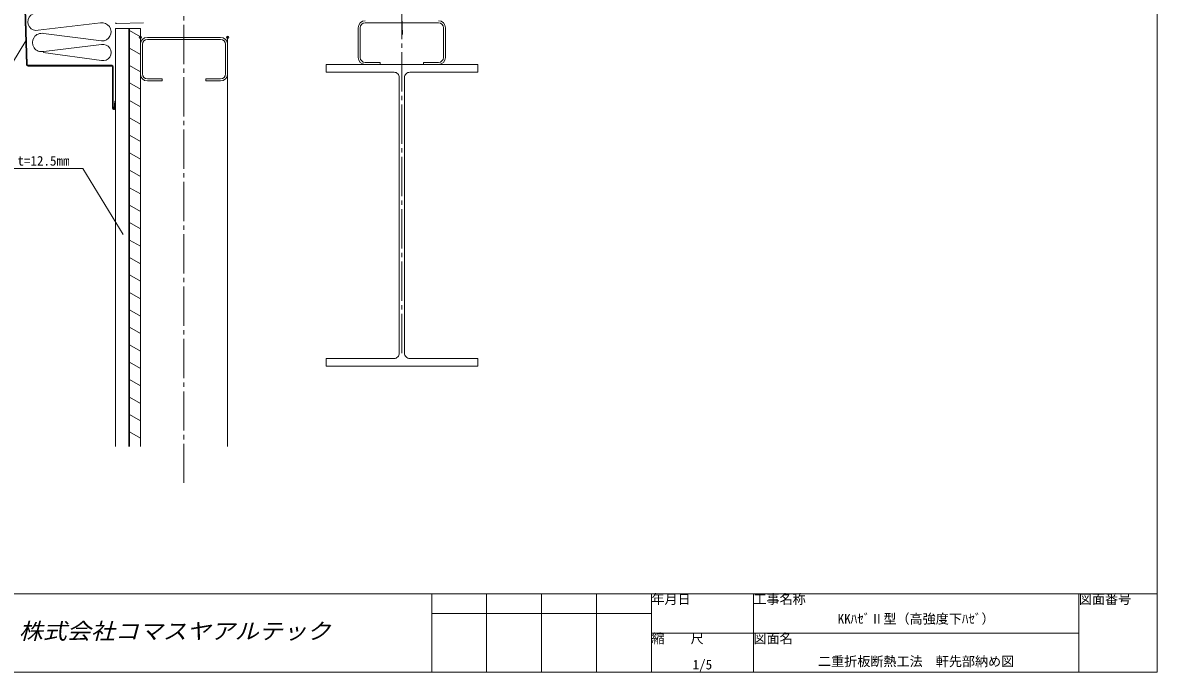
# Model space of a CAD drawing. Units: millimetres at full size, sheet at 1:5; details may follow other scales. Extents: x -3142 to 7368, y -2477 to 558.
# Drawn here: x 3908 to 5209, y -2477 to -1733 of the extents above; entities that cross this region are included whole.
import ezdxf
from ezdxf.enums import TextEntityAlignment as Align

# ---------------------------------------------------------------- set-up
doc = ezdxf.new("R2010")
doc.units = ezdxf.units.MM
doc.header["$LTSCALE"] = 5
doc.header["$PDMODE"] = 32
doc.header["$PDSIZE"] = 2.5
doc.linetypes.add('CHAIN2', pattern=[12, 9, -1, 1, -1])
doc.layers.add('0-0_0', color=7, linetype='Continuous', lineweight=18)
doc.styles.add('HG丸ｺﾞｼｯｸM-PRO', font='')
doc.styles.add('ＭＳ ゴシック', font='')
doc.styles.get('HG丸ｺﾞｼｯｸM-PRO').set_extended_font_data('HG丸ｺﾞｼｯｸM-PRO')
doc.styles.get('ＭＳ ゴシック').set_extended_font_data('MS Gothic')

msp = doc.modelspace()

# ---------------------------------------------------------------- linework, layer by layer
at = {"layer": '0-0_0', "color": 4, "linetype": 'CHAIN2'}
for p, q in [((4342.984, -1746.656), (4332.644, -1402.311)), ((4342.394, -2111.84), (4342.394, -1714.965)), ((4092.508, -2260.524), (4092.508, -1724.624))]:
    msp.add_line(p, q, dxfattribs=at)
at = {"layer": '0-0_0', "color": 5}
for p, q in [((3912.039, -1781.153), (3907.524, -1630.774)), ((3912.833, -1780.935), (3908.317, -1630.55)), ((4015.17, -1733.989), (4046.156, -1733.059)), ((4009.608, -1782.705), (3913.639, -1782.705)), ((3913.833, -1781.905), (4009.808, -1781.905)), ((4010.608, -1783.705), (4010.608, -1831.405)), ((4011.408, -1783.505), (4011.408, -1831.405)), ((4012.406, -1831.449), (4013.164, -1822.782)), ((4013.164, -1822.782), (4013.961, -1822.852)), ((4013.203, -1831.519), (4013.961, -1822.852))]:
    msp.add_line(p, q, dxfattribs=at)
at = {"layer": '0-0_0', "color": 9}
for p, q in [((3996.758, -1733.354), (3925.437, -1741.769)), ((3997.876, -1753.916), (3931.391, -1745.408)), ((3930.946, -1767.231), (3998.027, -1776.318)), ((3998.005, -1758.214), (3931.609, -1766.011))]:
    msp.add_line(p, q, dxfattribs=at)
at = {"layer": '0-0_0', "color": 4}
for p, q in [((4014.108, -2218.792), (4014.108, -1739.624)), ((4029.108, -2218.792), (4029.108, -1739.624)), ((4030.008, -2218.792), (4030.008, -1739.624)), ((4042.508, -1739.624), (4030.008, -1739.624)), ((4042.508, -1749.32), (4030.008, -1742.103)), ((4042.508, -2218.792), (4042.508, -1739.624)), ((4042.508, -2218.792), (4042.508, -1749.824)), ((4042.508, -1769.32), (4030.008, -1762.103)), ((4042.508, -1789.32), (4030.008, -1782.103)), ((4042.508, -1775.103), (4042.508, -2218.792)), ((4042.508, -1809.32), (4030.008, -1802.103)), ((4042.508, -1829.32), (4030.008, -1822.103)), ((4042.508, -1849.32), (4030.008, -1842.103)), ((4042.508, -1869.32), (4030.008, -1862.103)), ((4042.508, -1889.32), (4030.008, -1882.103)), ((3976.453, -1900.085), (3803.953, -1900.085)), ((3976.453, -1900.085), (4022.865, -1975.707)), ((4042.508, -1909.32), (4030.008, -1902.103)), ((4042.508, -1929.32), (4030.008, -1922.103)), ((4042.508, -1949.32), (4030.008, -1942.103)), ((4042.508, -1969.32), (4030.008, -1962.103)), ((4042.508, -1989.32), (4030.008, -1982.103)), ((4042.508, -2009.32), (4030.008, -2002.103)), ((4042.508, -2029.32), (4030.008, -2022.103)), ((4042.508, -2049.32), (4030.008, -2042.103)), ((4042.508, -2069.32), (4030.008, -2062.103)), ((4042.508, -2089.32), (4030.008, -2082.103)), ((4042.508, -2109.32), (4030.008, -2102.103)), ((4042.508, -2129.32), (4030.008, -2122.103)), ((4042.508, -2149.32), (4030.008, -2142.103)), ((4042.508, -2169.32), (4030.008, -2162.103)), ((4042.508, -2189.32), (4030.008, -2182.103)), ((4042.508, -2209.32), (4030.008, -2202.103))]:
    msp.add_line(p, q, dxfattribs=at)
at = {"layer": '0-0_0'}
for p, q in [((4292.394, -1738.839), (4292.394, -1772.839)), ((4294.694, -1738.839), (4294.694, -1772.839)), ((4300.394, -1733.139), (4384.394, -1733.139)), ((4390.094, -1772.839), (4390.094, -1738.839)), ((4392.394, -1772.839), (4392.394, -1738.839)), ((4050.508, -1749.824), (4134.508, -1749.824)), ((4050.508, -1752.124), (4134.508, -1752.124)), ((4142.508, -2218.792), (4142.508, -1749.824)), ((4042.508, -1757.824), (4042.508, -1791.824)), ((4044.808, -1757.824), (4044.808, -1791.824)), ((4140.208, -1791.824), (4140.208, -1757.824)), ((4142.508, -1791.824), (4142.508, -1757.824)), ((4300.394, -1778.539), (4317.394, -1778.539)), ((4300.394, -1780.839), (4317.394, -1780.839)), ((4317.394, -1778.539), (4317.394, -1780.839)), ((4384.394, -1778.539), (4367.394, -1778.539)), ((4367.394, -1778.539), (4367.394, -1780.839)), ((4384.394, -1780.839), (4367.394, -1780.839)), ((4429.394, -1780.839), (4429.394, -1789.839)), ((4333.394, -1789.839), (4255.394, -1789.839)), ((4429.394, -1789.839), (4351.394, -1789.839)), ((4050.508, -1797.524), (4067.508, -1797.524)), ((4050.508, -1799.824), (4067.508, -1799.824)), ((4067.508, -1797.524), (4067.508, -1799.824)), ((4134.508, -1797.524), (4117.508, -1797.524)), ((4117.508, -1797.524), (4117.508, -1799.824)), ((4134.508, -1799.824), (4117.508, -1799.824)), ((4339.394, -2111.84), (4339.394, -1795.838)), ((4345.394, -1795.838), (4345.394, -2111.84)), ((4255.394, -2117.838), (4333.394, -2117.838)), ((4255.394, -2126.838), (4255.394, -2117.838)), ((4351.394, -2117.838), (4429.394, -2117.838)), ((4429.394, -2117.838), (4429.394, -2126.838)), ((4429.394, -2126.838), (4255.394, -2126.838)), ((3248.823, -2387.489), (5208.823, -2387.489)), ((4376.605, -2387.489), (4376.605, -2477.489)), ((4439.605, -2387.489), (4439.605, -2477.489)), ((4502.605, -2387.489), (4502.605, -2477.489)), ((4565.605, -2387.489), (4565.605, -2477.489)), ((4628.605, -2387.489), (4628.605, -2477.489)), ((4745.603, -2387.489), (4745.603, -2477.489)), ((5118.823, -2387.489), (5118.823, -2477.489)), ((4628.605, -2409.989), (4376.605, -2409.989)), ((4628.605, -2432.489), (5118.823, -2432.489))]:
    msp.add_line(p, q, dxfattribs=at)
msp.add_lwpolyline([(3248.823, -1082.489), (5208.823, -1082.489), (5208.823, -2477.489), (3248.823, -2477.489)], close=True, dxfattribs=at)
at = {"layer": '0-0_0', "color": 4}
for points in [[(4029.508, -2218.792), (4029.508, -1739.624), (4014.108, -1739.624)], [(3911.217, -1753.945), (3865.927, -1827.739), (3775.927, -1827.739)]]:
    msp.add_lwpolyline(points, dxfattribs=at)
at = {"layer": '0-0_0'}
msp.add_lwpolyline([(4255.394, -1789.839), (4255.394, -1780.839), (4429.394, -1780.839)], dxfattribs=at)
at = {"layer": '0-0_0', "color": 9}
for centre, radius, start, end in [((3923.323, -1732.108), 9.889, 79.91902, 282.33965), ((3998.502, -1743.571), 10.364, 266.53635, 99.68629), ((3929.294, -1755.733), 10.535, 78.52321, 282.69197), ((3999.872, -1767.264), 9.24, 258.47966, 101.65645)]:
    msp.add_arc(centre, radius, start, end, dxfattribs=at)
at = {"layer": '0-0_0', "color": 5}
for centre, radius, start, end in [((4015.14, -1732.99), 1, 181.71996, 271.72003), ((3913.639, -1781.105), 1.6, 181.71999, 270), ((3913.833, -1780.905), 1, 181.72, 270), ((4009.608, -1783.705), 1, 0, 90), ((4009.808, -1783.505), 1.6, 0, 90), ((4011.908, -1831.405), 1.3, 180, 354.99998), ((4011.908, -1831.405), 0.5, 180, 354.99998)]:
    msp.add_arc(centre, radius, start, end, dxfattribs=at)
at = {"layer": '0-0_0'}
for centre, radius, start, end in [((4300.394, -1738.839), 8, 90, 180), ((4300.394, -1738.839), 5.7, 90, 180), ((4384.394, -1738.839), 8, 0, 90), ((4384.394, -1738.839), 5.7, 0, 90), ((4050.508, -1757.824), 8, 90, 180), ((4050.508, -1757.824), 5.7, 90, 180), ((4134.508, -1757.824), 8, 0, 90), ((4134.508, -1757.824), 5.7, 0, 90), ((4300.394, -1772.839), 8, 180, 270), ((4300.394, -1772.839), 5.7, 180, 270), ((4384.394, -1772.839), 5.7, 270, 0), ((4384.394, -1772.839), 8, 270, 0), ((4050.508, -1791.824), 8, 180, 270), ((4050.508, -1791.824), 5.7, 180, 270), ((4134.508, -1791.824), 5.7, 270, 0), ((4134.508, -1791.824), 8, 270, 0), ((4333.394, -1795.838), 6, 0, 90.00003), ((4351.394, -1795.838), 6, 89.99995, 180.00003), ((4333.395, -2111.839), 5.999, 269.9904, 359.99048), ((4351.393, -2111.839), 5.999, 180.00951, 270.00958)]:
    msp.add_arc(centre, radius, start, end, dxfattribs=at)
for p in [(4042.508, -1749.824), (4142.508, -1749.824)]:
    msp.add_point(p, dxfattribs=at)

# ---------------------------------------------------------------- texts
at = {"layer": '0-0_0', "style": 'ＭＳ ゴシック'}
for s, p in [('\u3000下地\u3000P.B\u3000t=12.5㎜', (3803.953, -1900.085)), ('年月日', (4628.605, -2402.489)), ('工事名称', (4745.603, -2402.489)), ('図面番号', (5118.823, -2402.489)), ('KKﾊｾﾞⅡ型（高強度下ﾊｾﾞ）', (4842.213, -2424.989)), ('縮\u3000\u3000尺', (4628.605, -2447.489)), ('図面名', (4745.603, -2447.489)), ('二重折板断熱工法\u3000軒先部納め図', (4819.713, -2473.739)), ('1/5', (4675.854, -2477.489))]:
    msp.add_text(s, height=11, dxfattribs=at).set_placement(p, align=Align.BOTTOM_LEFT)
at = {"layer": '0-0_0', "color": 3, "style": 'HG丸ｺﾞｼｯｸM-PRO', "oblique": 15, "width": 1.1}
msp.add_text('株式会社コマスヤアルテック', height=18.33, dxfattribs=at).set_placement((3903.167, -2444.989), align=Align.BOTTOM_LEFT)

doc.saveas('drawing.dxf')
